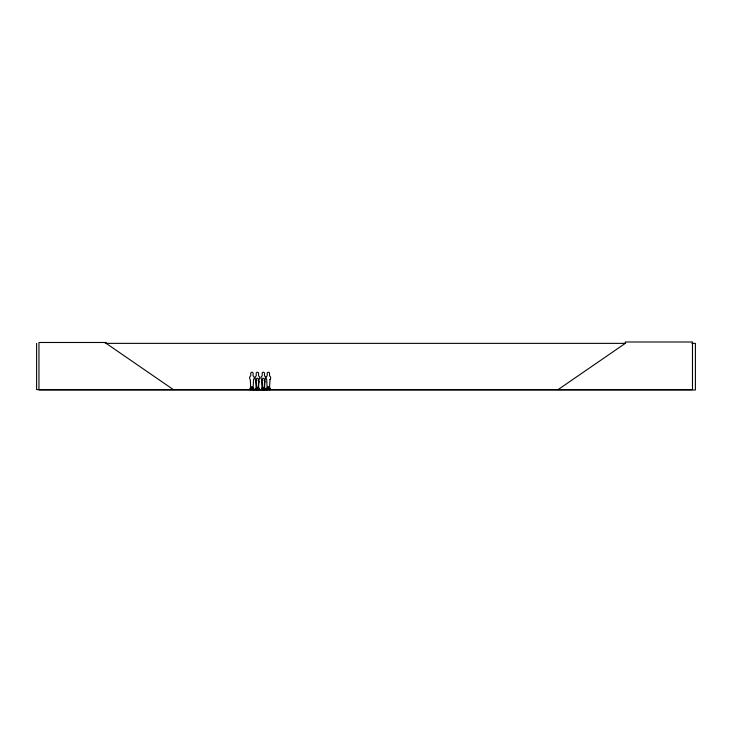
<?xml version="1.0" encoding="UTF-8"?>
<svg xmlns="http://www.w3.org/2000/svg" width="732" height="732" viewBox="0 0 732 732"><rect width="100%" height="100%" fill="white"/><g stroke="black" fill="none" stroke-linecap="round" stroke-linejoin="round"><path stroke-width="1.1" d="M258.552 388.555L259.037 379.56A2.333 2.333 0 0 0 258.552 375.891L258.552 373.375A1.162 1.162 0 0 0 257.389 372.213A1.162 1.162 0 0 0 256.218 373.375L256.218 375.891A2.333 2.333 0 0 0 255.733 379.56L256.218 388.555L258.597 388.582L257.957 389.58L258.414 389.442M264.508 388.555L264.984 379.56A2.333 2.333 0 0 0 264.508 375.891L264.508 373.375A1.162 1.162 0 0 0 263.337 372.213A1.162 1.162 0 0 0 262.175 373.375L262.175 375.891A2.333 2.333 0 0 0 261.69 379.56L262.175 388.555L264.545 388.582L263.904 389.58L264.417 389.589M251.991 387.21L252.119 387.621M268.342 387.137L268.415 387.695L268.141 387.219M257.307 387.182L257.307 387.695M250.445 389.058L250.179 388.088L250.179 389.305L250.856 389.424M252.805 389.598L253.949 389.57L249.987 389.598M255.916 389.57C254.837 390.147 256.118 386.578 255.907 389.058M259.101 389.442L255.633 389.305L256.694 389.488M258.286 389.598L259.128 389.305L259.137 388.088L258.863 389.058M261.626 389.442L261.589 388.088L261.864 389.058M261.855 389.589L265.277 389.589M262.093 389.589L262.642 389.488M266.411 389.598L266.594 388.088L266.869 389.058M267.537 389.589L267.024 389.223M558.095 389.607L625.293 343.363L625.293 342L692.481 342L692.481 389.607L36.6 389.607L36.6 343.363M252.961 389.442L253.675 389.305L253.675 388.088L253.4 389.058M256.118 389.598L258.597 389.397M256.41 389.598L256.264 388.582M262.193 389.488L264.371 389.442M262.367 389.598L262.212 388.582M264.179 389.607L265.085 389.305L265.085 388.088L264.81 389.058M264.865 389.607L264.591 389.589M266.567 389.442L270.318 389.607M269.376 389.442L270.09 389.305L270.099 388.088L269.824 389.058M269.193 389.607L270.126 389.442M105.298 343.363L625.64 343.363M691.969 343.363L695.4 343.363L695.4 390L38.961 390L38.961 342.485L106.158 342.485L106.158 343.363L173.347 389.607M252.119 388.866L252.696 388.866M267.564 388.866L269.12 388.866M250.17 389.058L253.675 389.058M255.633 389.058L259.137 389.058M261.589 389.058L265.085 389.058M266.594 389.058L270.099 389.058M268.882 389.058L268.882 387.018L267.811 387.018L267.811 389.058M267.409 389.607L253.418 389.607M264.362 388.582L264.362 389.232M263.74 389.232L263.74 387.868L263.026 387.868L263.026 389.232M262.806 387.018L262.806 389.058M262.395 388.582L262.395 389.232M258.414 388.582L258.414 389.232M257.783 389.232L257.783 387.868L257.069 387.868L257.069 389.232M256.85 387.018L256.85 389.058M256.438 388.582L256.438 389.232M252.458 389.058L252.458 387.018L251.387 387.018L251.387 389.058M253.574 379.56L253.089 388.555L250.756 388.555L250.28 379.56A2.333 2.333 0 0 1 250.756 375.891L250.756 373.375A1.162 1.162 0 0 1 251.927 372.213A1.162 1.162 0 0 1 253.089 373.375L253.089 375.891A2.333 2.333 0 0 1 253.574 379.56M258.524 382.9L258.204 388.893L256.603 388.866L256.328 382.9A1.556 1.556 0 0 1 256.648 380.457C255.23 377.392 259.622 377.392 258.204 380.457A1.556 1.556 0 0 1 258.524 382.9M264.481 382.9L264.161 388.893L262.559 388.866L262.276 382.9A1.556 1.556 0 0 1 262.605 380.457C261.187 377.392 265.57 377.392 264.161 380.457A1.556 1.556 0 0 1 264.481 382.9M269.998 379.56L269.513 388.555L267.18 388.555L266.695 379.56A2.333 2.333 0 0 1 267.18 375.891L267.18 373.375A1.162 1.162 0 0 1 268.342 372.213A1.162 1.162 0 0 1 269.513 373.375L269.513 375.891A2.333 2.333 0 0 1 269.998 379.56"/></g></svg>
